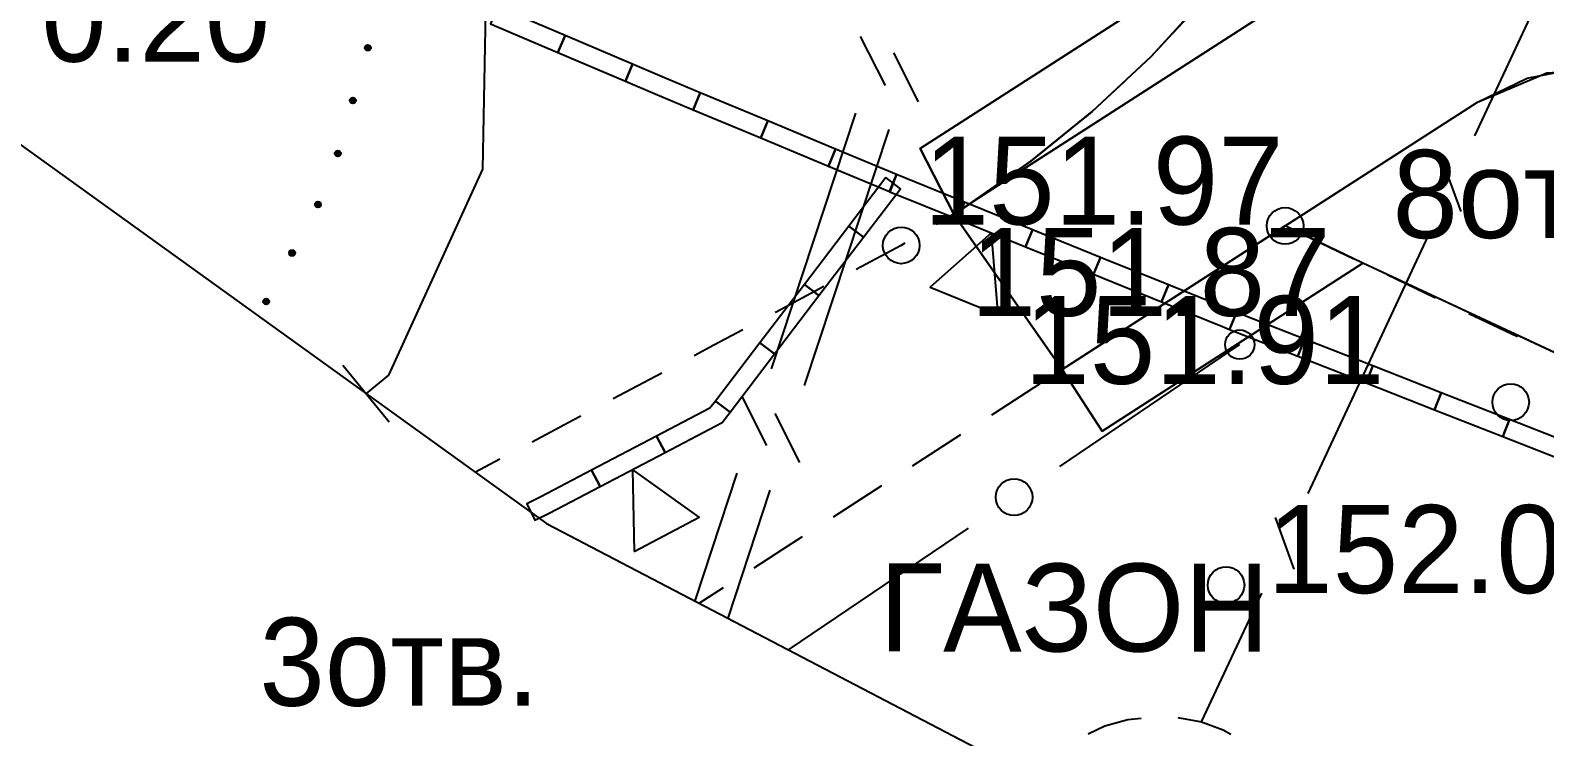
# Model space of a CAD drawing. Header units: metres. Extents: x -2743 to 126, y 13412 to 13916.
# Drawn here: x -1882.41 to -1861.77, y 13611.19 to 13620.82 of the extents above; entities that cross this region are included whole.
import ezdxf

# ---------------------------------------------------------------- set-up
doc = ezdxf.new("R2010")
doc.units = ezdxf.units.M
for name, color, linetype in [('link-улица Берзарина_Граница работ$0$ГП_Граница проектирования', 7, 'Continuous'), ('link-улица Берзарина_Покрытия — Новые$0$ДВ_ПП_Газон_Р', 7, 'Continuous'), ('link-улица Берзарина_Покрытия — Новые$0$ДВ_ПП_Газон_У за счет АБ_ТР', 7, 'Continuous'), ('link-улица Берзарина_Покрытия — Новые$0$ДВ_ПП_Тип5_Р ТР', 7, 'Continuous'), ('link_улица Берзарина_борта$0$ДВ_ГП_П_Борт_Пониженный_бетонный', 7, 'Continuous'), ('output[1-12]_3_ДЖКХ-24_03233kl$0$Красные линии', 7, 'Continuous'), ('output[1-12]_3_ДЖКХ-24_03233tp$0$Горизонтали', 7, 'Continuous'), ('output[1-12]_3_ДЖКХ-24_03233tp$0$Граница растительности и грунта', 7, 'Continuous'), ('output[1-12]_3_ДЖКХ-24_03233tp$0$Граница улицы', 7, 'Continuous'), ('output[1-12]_3_ДЖКХ-24_03233tp$0$Леса и газоны', 7, 'Continuous'), ('output[1-12]_3_ДЖКХ-24_03233tp$0$Светофоры', 7, 'Continuous'), ('output[1-12]_3_ДЖКХ-24_03233tp$0$Фонари', 7, 'Continuous'), ('output[1-12]_3_ДЖКХ-24_03233up$0$Кабели', 7, 'Continuous'), ('output[1-12]_3_ДЖКХ-24_03233up$0$Кабель связи', 7, 'Continuous'), ('output[1-12]_brd$0$Граница заказа', 7, 'Continuous')]:
    doc.layers.add(name, color=color, linetype=linetype)

msp = doc.modelspace()

# ---------------------------------------------------------------- linework, layer by layer
at = {"layer": 'link-улица Берзарина_Граница работ$0$ГП_Граница проектирования'}
msp.add_lwpolyline([(-1831.358, 13614.88), (-1852.158, 13619.813), (-1854.824, 13615.219), (-1854.381, 13614.804), (-1855.065, 13614.075), (-1854.335, 13613.39), (-1855.379, 13612.209), (-1856.114, 13612.888), (-1856.694, 13612.231), (-1857.748, 13612.798), (-1858.087, 13611.845), (-1860.047, 13612.861), (-1859.621, 13613.805), (-1860.488, 13614.303), (-1859.768, 13615.554), (-1864.243, 13617.647), (-1867.801, 13615.356), (-1868.343, 13616.197), (-1869.817, 13618.305), (-1870.282, 13619.208), (-1866.798, 13621.452), (-1885.296, 13630.457), (-1884.084, 13633.61), (-1896.781, 13639.677)], dxfattribs=at)
at = {"layer": 'link-улица Берзарина_Покрытия — Новые$0$ДВ_ПП_Газон_Р'}
for points in [[(-1877.636, 13631.541), (-1879.136, 13627.459), (-1866.798, 13621.452), (-1870.282, 13619.208), (-1869.817, 13618.305), (-1869.565, 13618.481), (-1868.77, 13619.036), (-1867.934, 13619.713), (-1867.13, 13620.464), (-1866.293, 13621.38), (-1865.827, 13621.958), (-1865.109, 13622.97), (-1864.513, 13623.97), (-1864.022, 13624.955), (-1863.805, 13625.481), (-1867.285, 13626.944), (-1870.751, 13628.442), (-1874.201, 13629.974), (-1877.636, 13631.541)], [(-1858.795, 13619.288), (-1858.429, 13618.765), (-1858.181, 13618.168), (-1858.066, 13617.533), (-1858.089, 13616.895), (-1858.246, 13616.276), (-1858.534, 13615.698), (-1859.621, 13613.805), (-1860.488, 13614.303), (-1859.768, 13615.554), (-1861.358, 13616.298), (-1864.243, 13617.647), (-1865.305, 13618.153), (-1862.683, 13619.841), (-1862.004, 13620.166), (-1861.278, 13620.311), (-1860.538, 13620.274), (-1859.819, 13620.051), (-1859.263, 13619.723), (-1858.795, 13619.288)], [(-1864.243, 13617.647), (-1865.305, 13618.153), (-1868.343, 13616.197), (-1867.801, 13615.356), (-1864.243, 13617.647)]]:
    msp.add_lwpolyline(points, close=True, dxfattribs=at)
at = {"layer": 'link-улица Берзарина_Покрытия — Новые$0$ДВ_ПП_Газон_У за счет АБ_ТР'}
msp.add_lwpolyline([(-1862.46, 13624.926), (-1862.796, 13625.065), (-1863.133, 13625.203), (-1863.469, 13625.342), (-1863.805, 13625.481), (-1864.022, 13624.955), (-1864.513, 13623.97), (-1865.109, 13622.97), (-1865.827, 13621.958), (-1866.293, 13621.38), (-1867.13, 13620.464), (-1867.934, 13619.713), (-1868.77, 13619.036), (-1869.565, 13618.481), (-1862.298, 13623.161), (-1862.09, 13623.339), (-1861.94, 13623.563), (-1861.856, 13623.819), (-1861.843, 13624.093), (-1861.905, 13624.36), (-1862.035, 13624.596), (-1862.223, 13624.789), (-1862.46, 13624.926)], close=True, dxfattribs=at)
at = {"layer": 'link-улица Берзарина_Покрытия — Новые$0$ДВ_ПП_Тип5_Р ТР'}
msp.add_lwpolyline([(-1862.298, 13623.161), (-1869.565, 13618.481), (-1869.817, 13618.305), (-1868.343, 13616.197), (-1862.683, 13619.841), (-1862.004, 13620.166), (-1861.278, 13620.311)], dxfattribs=at)
at = {"layer": 'link_улица Берзарина_борта$0$ДВ_ГП_П_Борт_Пониженный_бетонный'}
for points in [[(-1888.766, 13636.904), (-1875.729, 13630.666), (-1862.46, 13624.926), (-1862.223, 13624.789), (-1862.035, 13624.596), (-1861.905, 13624.36), (-1861.843, 13624.093), (-1861.856, 13623.819), (-1861.94, 13623.563), (-1862.09, 13623.339), (-1862.298, 13623.161), (-1869.741, 13618.368)], [(-1868.343, 13616.197), (-1862.683, 13619.841), (-1861.737, 13620.242), (-1860.74, 13620.302), (-1859.778, 13620.032), (-1858.938, 13619.442), (-1858.347, 13618.603), (-1858.076, 13617.641), (-1858.135, 13616.643), (-1858.534, 13615.698), (-1859.621, 13613.805)]]:
    msp.add_lwpolyline(points, dxfattribs=at)
at = {"layer": 'output[1-12]_3_ДЖКХ-24_03233kl$0$Красные линии'}
for points in [[(-1875.122, 13620.749), (-1876.041, 13621.141), (-1876.139, 13620.911), (-1875.22, 13620.519), (-1875.122, 13620.749)], [(-1874.202, 13620.357), (-1875.122, 13620.749), (-1875.22, 13620.519), (-1874.3, 13620.127), (-1874.202, 13620.357)], [(-1873.796, 13620.184), (-1874.202, 13620.357), (-1874.3, 13620.127), (-1873.893, 13619.954), (-1873.377, 13619.738), (-1873.281, 13619.969), (-1873.796, 13620.184)], [(-1872.358, 13619.584), (-1873.281, 13619.969), (-1873.377, 13619.738), (-1872.454, 13619.354), (-1872.358, 13619.584)], [(-1871.435, 13619.199), (-1872.358, 13619.584), (-1872.454, 13619.354), (-1871.531, 13618.969), (-1871.435, 13619.199)], [(-1870.601, 13618.852), (-1871.435, 13619.199), (-1871.531, 13618.969), (-1870.697, 13618.621), (-1870.601, 13618.852)], [(-1870.748, 13618.812), (-1871.253, 13618.15), (-1871.054, 13617.999), (-1870.55, 13618.66), (-1870.748, 13618.812)], [(-1869.675, 13618.476), (-1870.602, 13618.852), (-1870.696, 13618.62), (-1869.769, 13618.245), (-1869.675, 13618.476)], [(-1868.749, 13618.1), (-1869.675, 13618.476), (-1869.769, 13618.245), (-1868.843, 13617.869), (-1868.749, 13618.1)], [(-1871.253, 13618.15), (-1871.859, 13617.355), (-1871.661, 13617.204), (-1871.054, 13617.999), (-1871.253, 13618.15)], [(-1869.218, 13616.942), (-1869.306, 13618.057), (-1870.145, 13617.318), (-1869.218, 13616.942)], [(-1867.822, 13617.724), (-1868.749, 13618.1), (-1868.843, 13617.869), (-1867.916, 13617.493), (-1867.822, 13617.724)], [(-1866.895, 13617.349), (-1867.822, 13617.724), (-1867.916, 13617.493), (-1866.989, 13617.117), (-1866.895, 13617.349)], [(-1871.859, 13617.355), (-1872.466, 13616.56), (-1872.267, 13616.409), (-1871.661, 13617.204), (-1871.859, 13617.355)], [(-1866.064, 13617.011), (-1866.895, 13617.349), (-1866.989, 13617.117), (-1866.157, 13616.779), (-1866.061, 13616.742), (-1865.969, 13616.974), (-1866.064, 13617.011)], [(-1865.039, 13616.609), (-1865.969, 13616.974), (-1866.061, 13616.742), (-1865.13, 13616.376), (-1865.039, 13616.609)], [(-1872.466, 13616.56), (-1873.072, 13615.765), (-1872.873, 13615.613), (-1872.267, 13616.409), (-1872.466, 13616.56)], [(-1864.108, 13616.243), (-1865.039, 13616.609), (-1865.13, 13616.376), (-1864.199, 13616.011), (-1864.108, 13616.243)], [(-1863.177, 13615.878), (-1864.108, 13616.243), (-1864.199, 13616.011), (-1863.268, 13615.645), (-1863.177, 13615.878)], [(-1862.246, 13615.513), (-1863.177, 13615.878), (-1863.268, 13615.645), (-1862.337, 13615.28), (-1862.246, 13615.513)], [(-1873.146, 13615.669), (-1873.875, 13615.286), (-1873.759, 13615.065), (-1872.98, 13615.473), (-1872.873, 13615.613), (-1873.072, 13615.765), (-1873.146, 13615.669)], [(-1861.506, 13615.222), (-1862.246, 13615.513), (-1862.337, 13615.28), (-1861.596, 13614.989), (-1861.404, 13614.916), (-1861.316, 13615.15), (-1861.506, 13615.222)], [(-1873.875, 13615.286), (-1874.76, 13614.821), (-1874.644, 13614.6), (-1873.759, 13615.065), (-1873.875, 13615.286)], [(-1875.452, 13614.458), (-1875.645, 13614.362), (-1875.534, 13614.138), (-1875.338, 13614.235), (-1874.644, 13614.6), (-1874.76, 13614.821), (-1875.452, 13614.458)], [(-1874.179, 13613.714), (-1873.294, 13614.179), (-1874.201, 13614.832), (-1874.179, 13613.714)]]:
    msp.add_lwpolyline(points, close=True, dxfattribs=at)
at = {"layer": 'output[1-12]_3_ДЖКХ-24_03233tp$0$Горизонтали'}
for centre in [(-1865.305, 13618.153), (-1870.538, 13617.888), (-1866.11, 13613.255)]:
    msp.add_circle(centre, 0.25, dxfattribs=at)
at = {"layer": 'output[1-12]_3_ДЖКХ-24_03233tp$0$Граница растительности и грунта'}
for points in [[(-1877.843, 13620.608), (-1877.851, 13620.579)], [(-1877.835, 13620.616), (-1877.849, 13620.568)], [(-1877.829, 13620.618), (-1877.845, 13620.563)], [(-1877.823, 13620.621), (-1877.841, 13620.557)], [(-1877.818, 13620.622), (-1877.837, 13620.553)], [(-1877.812, 13620.623), (-1877.833, 13620.551)], [(-1877.807, 13620.623), (-1877.828, 13620.548)], [(-1877.802, 13620.622), (-1877.824, 13620.545)], [(-1877.798, 13620.62), (-1877.819, 13620.545)], [(-1877.793, 13620.618), (-1877.814, 13620.544)], [(-1877.789, 13620.615), (-1877.809, 13620.544)], [(-1877.784, 13620.612), (-1877.803, 13620.545)], [(-1877.781, 13620.607), (-1877.797, 13620.547)], [(-1877.777, 13620.602), (-1877.792, 13620.55)], [(-1877.774, 13620.592), (-1877.785, 13620.556)], [(-1877.772, 13620.581), (-1877.775, 13620.573)], [(-1878.047, 13619.886), (-1878.055, 13619.857)], [(-1878.039, 13619.894), (-1878.053, 13619.846)], [(-1878.033, 13619.897), (-1878.049, 13619.841)], [(-1878.027, 13619.899), (-1878.045, 13619.836)], [(-1878.022, 13619.901), (-1878.041, 13619.831)], [(-1878.016, 13619.901), (-1878.037, 13619.829)], [(-1878.011, 13619.901), (-1878.032, 13619.826)], [(-1878.006, 13619.9), (-1878.028, 13619.823)], [(-1878.002, 13619.898), (-1878.023, 13619.823)], [(-1877.997, 13619.896), (-1878.018, 13619.823)], [(-1877.993, 13619.894), (-1878.013, 13619.822)], [(-1877.988, 13619.89), (-1878.007, 13619.823)], [(-1877.985, 13619.885), (-1878.001, 13619.825)], [(-1877.981, 13619.88), (-1877.996, 13619.828)], [(-1877.978, 13619.871), (-1877.989, 13619.834)], [(-1877.976, 13619.86), (-1877.979, 13619.851)], [(-1878.251, 13619.164), (-1878.259, 13619.135)], [(-1878.243, 13619.172), (-1878.257, 13619.124)], [(-1878.237, 13619.175), (-1878.253, 13619.119)], [(-1878.231, 13619.177), (-1878.249, 13619.114)], [(-1878.226, 13619.179), (-1878.245, 13619.11)], [(-1878.22, 13619.18), (-1878.241, 13619.107)], [(-1878.215, 13619.179), (-1878.236, 13619.104)], [(-1878.21, 13619.179), (-1878.232, 13619.102)], [(-1878.206, 13619.176), (-1878.227, 13619.101)], [(-1878.201, 13619.174), (-1878.222, 13619.101)], [(-1878.197, 13619.172), (-1878.217, 13619.101)], [(-1878.192, 13619.168), (-1878.211, 13619.101)], [(-1878.189, 13619.163), (-1878.205, 13619.104)], [(-1878.185, 13619.158), (-1878.199, 13619.106)], [(-1878.182, 13619.149), (-1878.192, 13619.112)], [(-1878.18, 13619.138), (-1878.183, 13619.129)], [(-1878.506, 13618.482), (-1878.53, 13618.438)], [(-1878.515, 13618.475), (-1878.53, 13618.449)], [(-1878.5, 13618.483), (-1878.527, 13618.432)], [(-1878.494, 13618.484), (-1878.525, 13618.426)], [(-1878.488, 13618.484), (-1878.522, 13618.421)], [(-1878.483, 13618.484), (-1878.518, 13618.418)], [(-1878.478, 13618.482), (-1878.514, 13618.414)], [(-1878.473, 13618.481), (-1878.511, 13618.41)], [(-1878.469, 13618.478), (-1878.506, 13618.409)], [(-1878.465, 13618.474), (-1878.501, 13618.407)], [(-1878.461, 13618.471), (-1878.496, 13618.406)], [(-1878.458, 13618.467), (-1878.491, 13618.405)], [(-1878.455, 13618.461), (-1878.484, 13618.407)], [(-1878.452, 13618.455), (-1878.478, 13618.408)], [(-1878.452, 13618.446), (-1878.47, 13618.412)], [(-1878.452, 13618.435), (-1878.456, 13618.427)], [(-1878.86, 13617.82), (-1878.884, 13617.776)], [(-1878.869, 13617.814), (-1878.883, 13617.787)], [(-1878.854, 13617.822), (-1878.881, 13617.77)], [(-1878.847, 13617.823), (-1878.878, 13617.765)], [(-1878.842, 13617.823), (-1878.875, 13617.76)], [(-1878.836, 13617.822), (-1878.872, 13617.756)], [(-1878.831, 13617.821), (-1878.868, 13617.752)], [(-1878.826, 13617.82), (-1878.864, 13617.749)], [(-1878.822, 13617.816), (-1878.859, 13617.747)], [(-1878.819, 13617.813), (-1878.854, 13617.746)], [(-1878.815, 13617.81), (-1878.85, 13617.745)], [(-1878.811, 13617.806), (-1878.844, 13617.744)], [(-1878.809, 13617.8), (-1878.838, 13617.745)], [(-1878.806, 13617.794), (-1878.832, 13617.746)], [(-1878.805, 13617.784), (-1878.823, 13617.751)], [(-1878.806, 13617.773), (-1878.81, 13617.765)], [(-1879.214, 13617.159), (-1879.237, 13617.115)], [(-1879.223, 13617.153), (-1879.237, 13617.126)], [(-1879.207, 13617.16), (-1879.235, 13617.109)], [(-1879.201, 13617.161), (-1879.232, 13617.103)], [(-1879.195, 13617.162), (-1879.229, 13617.098)], [(-1879.19, 13617.161), (-1879.225, 13617.095)], [(-1879.185, 13617.16), (-1879.222, 13617.091)], [(-1879.18, 13617.158), (-1879.218, 13617.088)], [(-1879.176, 13617.155), (-1879.213, 13617.086)], [(-1879.172, 13617.152), (-1879.208, 13617.085)], [(-1879.168, 13617.148), (-1879.203, 13617.083)], [(-1879.165, 13617.144), (-1879.198, 13617.083)], [(-1879.162, 13617.138), (-1879.191, 13617.084)], [(-1879.16, 13617.132), (-1879.185, 13617.085)], [(-1879.159, 13617.123), (-1879.177, 13617.09)], [(-1879.159, 13617.112), (-1879.164, 13617.104)]]:
    msp.add_lwpolyline(points, dxfattribs=at)
for centre in [(-1877.812, 13620.583), (-1878.016, 13619.862), (-1878.22, 13619.14), (-1878.491, 13618.445), (-1878.844, 13617.784), (-1879.198, 13617.122)]:
    msp.add_circle(centre, 0.04, dxfattribs=at)
at = {"layer": 'output[1-12]_3_ДЖКХ-24_03233tp$0$Граница улицы'}
for points in [[(-1866.624, 13621.007), (-1866.906, 13620.705), (-1867.13, 13620.464)], [(-1867.495, 13620.122), (-1867.934, 13619.713), (-1868.044, 13619.624)], [(-1868.433, 13619.309), (-1868.77, 13619.036), (-1869.023, 13618.86)], [(-1869.432, 13618.573), (-1869.641, 13618.428), (-1869.741, 13618.368)], [(-1869.741, 13618.368), (-1870.063, 13618.174)], [(-1870.491, 13617.916), (-1870.538, 13617.888), (-1871.153, 13617.56)], [(-1866.085, 13617.65), (-1865.468, 13618.048)], [(-1865.029, 13618.021), (-1864.366, 13617.705)], [(-1863.915, 13617.49), (-1863.252, 13617.174)], [(-1871.594, 13617.325), (-1872.245, 13616.978), (-1872.258, 13616.971)], [(-1866.814, 13617.181), (-1866.506, 13617.379)], [(-1867.144, 13616.968), (-1866.814, 13617.181)], [(-1862.801, 13616.959), (-1862.138, 13616.643)], [(-1872.699, 13616.736), (-1873.093, 13616.526), (-1873.362, 13616.383)], [(-1868.224, 13616.273), (-1867.565, 13616.698)], [(-1873.803, 13616.147), (-1874.467, 13615.794)], [(-1869.304, 13615.578), (-1869.268, 13615.601), (-1868.644, 13616.002)], [(-1874.908, 13615.559), (-1875.011, 13615.504), (-1875.571, 13615.205)], [(-1870.384, 13614.882), (-1869.724, 13615.307)], [(-1876.013, 13614.97), (-1876.344, 13614.793)], [(-1871.463, 13614.187), (-1870.804, 13614.612)], [(-1872.543, 13613.492), (-1872.153, 13613.743), (-1871.884, 13613.916)], [(-1873.293, 13613.009), (-1872.964, 13613.221)]]:
    msp.add_lwpolyline(points, dxfattribs=at)
at = {"layer": 'output[1-12]_3_ДЖКХ-24_03233tp$0$Светофоры'}
msp.add_circle((-1862.229, 13615.749), 0.25, dxfattribs=at)
at = {"layer": 'output[1-12]_3_ДЖКХ-24_03233tp$0$Фонари'}
msp.add_circle((-1865.923, 13616.534), 0.2, dxfattribs=at)
at = {"layer": 'output[1-12]_3_ДЖКХ-24_03233up$0$Кабели'}
for points in [[(-1876.98, 13625.401), (-1877.106, 13624.433), (-1876.164, 13623.239), (-1876.249, 13618.928), (-1877.53, 13616.116), (-1877.836, 13615.867)], [(-1868.378, 13614.874), (-1865.923, 13616.534)], [(-1878.151, 13616.255), (-1877.52, 13615.479)], [(-1872.076, 13612.373), (-1869.621, 13614.033)]]:
    msp.add_lwpolyline(points, dxfattribs=at)
msp.add_circle((-1869, 13614.454), 0.25, dxfattribs=at)
at = {"layer": 'output[1-12]_3_ДЖКХ-24_03233up$0$Кабель связи'}
for points in [[(-1862.716, 13619.381), (-1861.076, 13622.897)], [(-1870.754, 13620.069), (-1871.092, 13620.738)], [(-1870.301, 13619.846), (-1870.639, 13620.515)], [(-1872.306, 13616.206), (-1871.158, 13619.691)], [(-1871.856, 13615.975), (-1870.705, 13619.468)], [(-1862.905, 13618.349), (-1863.161, 13619.054)], [(-1864.99, 13614.506), (-1863.35, 13618.022)], [(-1872.372, 13615.159), (-1872.709, 13615.828)], [(-1871.921, 13614.928), (-1872.259, 13615.597)], [(-1873.349, 13613.038), (-1872.775, 13614.781)], [(-1872.9, 13612.803), (-1872.325, 13614.55)], [(-1865.179, 13613.474), (-1865.435, 13614.178)], [(-1866.444, 13611.388), (-1865.624, 13613.146)], [(-1867.991, 13611.226), (-1867.762, 13611.334), (-1867.449, 13611.421), (-1867.267, 13611.442)], [(-1866.768, 13611.448), (-1866.444, 13611.388), (-1866.147, 13611.282), (-1866.046, 13611.223)]]:
    msp.add_lwpolyline(points, dxfattribs=at)
at = {"layer": 'output[1-12]_brd$0$Граница заказа'}
msp.add_lwpolyline([(-2346.581, 13797.271), (-2166.599, 13756.435), (-2146.461, 13744.448), (-2137.057, 13735.438), (-2116.083, 13730.556), (-2106.947, 13730.964), (-2106.947, 13685.73), (-2024.861, 13668.702), (-2016.466, 13689.267), (-1943.717, 13663.309), (-1875.376, 13614.096), (-1826.303, 13588.476), (-1816.168, 13541.725), (-1765.892, 13527.485), (-1735.115, 13529.544), (-1686.146, 13524.756), (-1676.411, 13564.262), (-1525.599, 13535.005), (-1412.062, 13512.979), (-1427.758, 13454.715), (-1407.548, 13450.243), (-1398.752, 13489.999), (-1344.683, 13479.798), (-1272.603, 13462.997)], dxfattribs=at)

# ---------------------------------------------------------------- texts
at = {"layer": 'output[1-12]_3_ДЖКХ-24_03233tp$0$Горизонтали'}
for s, p in [('151.97', (-1870.232, 13618.171)), ('151.87', (-1869.593, 13616.926)), ('151.91', (-1868.859, 13615.999)), ('152.00', (-1865.548, 13613.146))]:
    msp.add_text(s, height=1.2, dxfattribs=at).set_placement(p)
at = {"layer": 'output[1-12]_3_ДЖКХ-24_03233tp$0$Леса и газоны'}
for s, p in [('0.20', (-1882.265, 13620.393)), ('ГАЗОН', (-1870.835, 13612.349))]:
    msp.add_text(s, height=1.2, dxfattribs=at).set_placement(p)
at = {"layer": 'output[1-12]_3_ДЖКХ-24_03233up$0$Кабель связи'}
for s, p in [('8отв.', (-1863.84, 13617.988)), ('3отв.', (-1879.29, 13611.609))]:
    msp.add_text(s, height=1.2, dxfattribs=at).set_placement(p)

doc.saveas('drawing.dxf')
